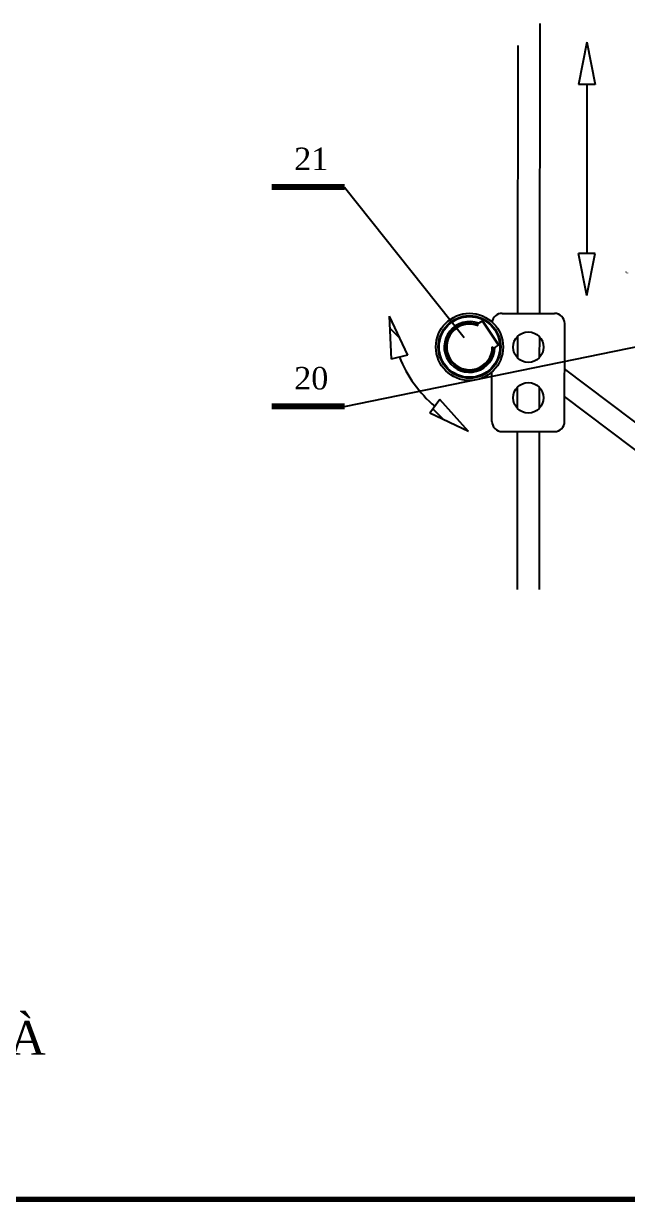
# Model space of a CAD drawing. Header units: millimetres. Extents: x -219 to 2642, y 0 to 2247.
# Drawn here: x 371.9 to 586.4, y 1406.1 to 1823.8 of the extents above; entities that cross this region are included whole.
import ezdxf

# ---------------------------------------------------------------- set-up
doc = ezdxf.new("R2010")
doc.units = ezdxf.units.MM
doc.layers.add('dddd', color=1, linetype='Continuous')
doc.layers.add('NETCOBAN', color=1, linetype='Continuous', lineweight=20)
doc.styles.get("Standard").update_dxf_attribs({"font": 'times_0.ttf'})

msp = doc.modelspace()

# ---------------------------------------------------------------- hatches: boundary and pattern name
at = {"lineweight": 25, "ltscale": 0.4}
h = msp.add_hatch(dxfattribs=at)
h.set_pattern_fill('ANSI32', color=256, scale=1.5, style=0)
h.set_pattern_definition([(135, (28840.3, 2035.496), (10.102788, 10.102788), []), (135, (28833.565, 2035.496), (10.102788, 10.102788), [])])
h.paths.add_polyline_path([(529.96, 1678.85), (519.72, 1690.22), (516.14, 1685.41)])
h.paths.add_polyline_path([(501.81, 1719.84), (502.48, 1704.56), (508.3, 1705.99)])

# ---------------------------------------------------------------- linework, layer by layer
for p, q in [((555.22, 1823.76), (555.09, 1720.8)), ((547.41, 1815.97), (547.29, 1720.81)), ((585.79, 1735.51), (585.74, 1735.44)), ((586.27, 1735.15), (586.21, 1735.07)), ((534.77, 1718.08), (533.02, 1716.92)), ((533.38, 1716.37), (533.02, 1716.92)), ((540.49, 1709.49), (534.77, 1718.08)), ((535.18, 1718), (540.57, 1709.9)), ((541.89, 1720.82), (560.49, 1720.79)), ((564.04, 1682.39), (564.08, 1717.19)), ((538.74, 1708.33), (538.38, 1708.87)), ((540.49, 1709.49), (538.74, 1708.33)), ((547.28, 1712.55), (547.27, 1705.08)), ((555.08, 1712.54), (555.07, 1705.07)), ((603.72, 1671.06), (564.06, 1701.05)), ((538.24, 1682.42), (538.26, 1700.02)), ((547.25, 1694.55), (547.24, 1687.08)), ((555.05, 1694.54), (555.04, 1687.07)), ((599.02, 1664.84), (564.05, 1691.28)), ((541.83, 1678.82), (560.43, 1678.79)), ((547.23, 1678.81), (547.16, 1622.78)), ((555.03, 1678.8), (554.96, 1622.77))]:
    msp.add_line(p, q)
at = {"color": 7, "linetype": 'Continuous'}
for p, q in [((571.93, 1817.13), (568.93, 1802.13)), ((571.93, 1817.13), (574.93, 1802.13)), ((574.93, 1802.13), (568.93, 1802.13)), ((571.93, 1802.13), (571.93, 1742.13)), ((574.93, 1742.13), (568.93, 1742.13)), ((571.93, 1727.13), (568.93, 1742.13)), ((571.93, 1727.13), (574.93, 1742.13)), ((501.81, 1719.84), (508.3, 1705.99)), ((501.81, 1719.84), (502.48, 1704.56)), ((508.3, 1705.99), (502.48, 1704.56)), ((519.72, 1690.22), (516.14, 1685.41)), ((529.96, 1678.85), (519.72, 1690.22)), ((529.96, 1678.85), (516.14, 1685.41))]:
    msp.add_line(p, q, dxfattribs=at)
for centre, radius in [((530.28, 1708.89), 11.94), ((530.28, 1708.89), 11.1), ((530.28, 1708.89), 10.8), ((551.17, 1708.81), 5.4), ((551.15, 1690.81), 5.4)]:
    msp.add_circle(centre, radius)
for centre, radius, start, end in [((530.28, 1708.89), 9, 68.6308, 358.639), ((530.28, 1708.89), 8.4, 70.3821, 356.8878), ((530.28, 1708.89), 8.1, 67.4374, 359.8325), ((534.93, 1717.83), 0.3, 33.6349, 123.6349), ((541.88, 1717.22), 3.6, 89.9241, 171.9945), ((560.48, 1717.19), 3.6, 359.9241, 89.9241), ((540.32, 1709.74), 0.3, 303.6349, 33.6349), ((541.84, 1682.42), 3.6, 179.9241, 269.9241), ((560.44, 1682.39), 3.6, 269.9241, 359.9241)]:
    msp.add_arc(centre, radius, start, end)
msp.add_arc((547.15, 1722.03), 45, 201.8592, 229.5032, dxfattribs=at)
at = {"layer": 'dddd', "lineweight": 80}
for p, q in [((485.84, 1765.63), (460.1, 1765.63)), ((485.84, 1687.67), (460.1, 1687.67))]:
    msp.add_line(p, q, dxfattribs=at)
at = {"layer": 'dddd', "lineweight": 70}
msp.add_line((969.53, 1406.06), (-219.47, 1406.06), dxfattribs=at)
at = {"layer": 'Defpoints', "lineweight": 25, "ltscale": 0.5}
for p, q in [((485.84, 1765.63), (528.43, 1712.25)), ((485.84, 1687.67), (671.84, 1725.81))]:
    msp.add_line(p, q, dxfattribs=at)

# ---------------------------------------------------------------- texts
at = {"layer": 'NETCOBAN', "attachment_point": 5}
for s, insert, char_height, width in [('{\\fTimes New Roman|b0|i0|c0|p18;21}', (474.08, 1775.68), 8, 7.979), ('{\\fTimes New Roman|b0|i0|c0|p18;20}', (474.08, 1697.72), 8, 7.979), ('{\\fTimes New Roman|b0|i0|c0|p18;CƠ CẤU CÁNH TAY THẢ QUÀ}', (254.21, 1461.96), 12, 291.4021)]:
    msp.add_mtext(s, dxfattribs=dict(at, insert=insert, char_height=char_height, width=width))

doc.saveas('drawing.dxf')
